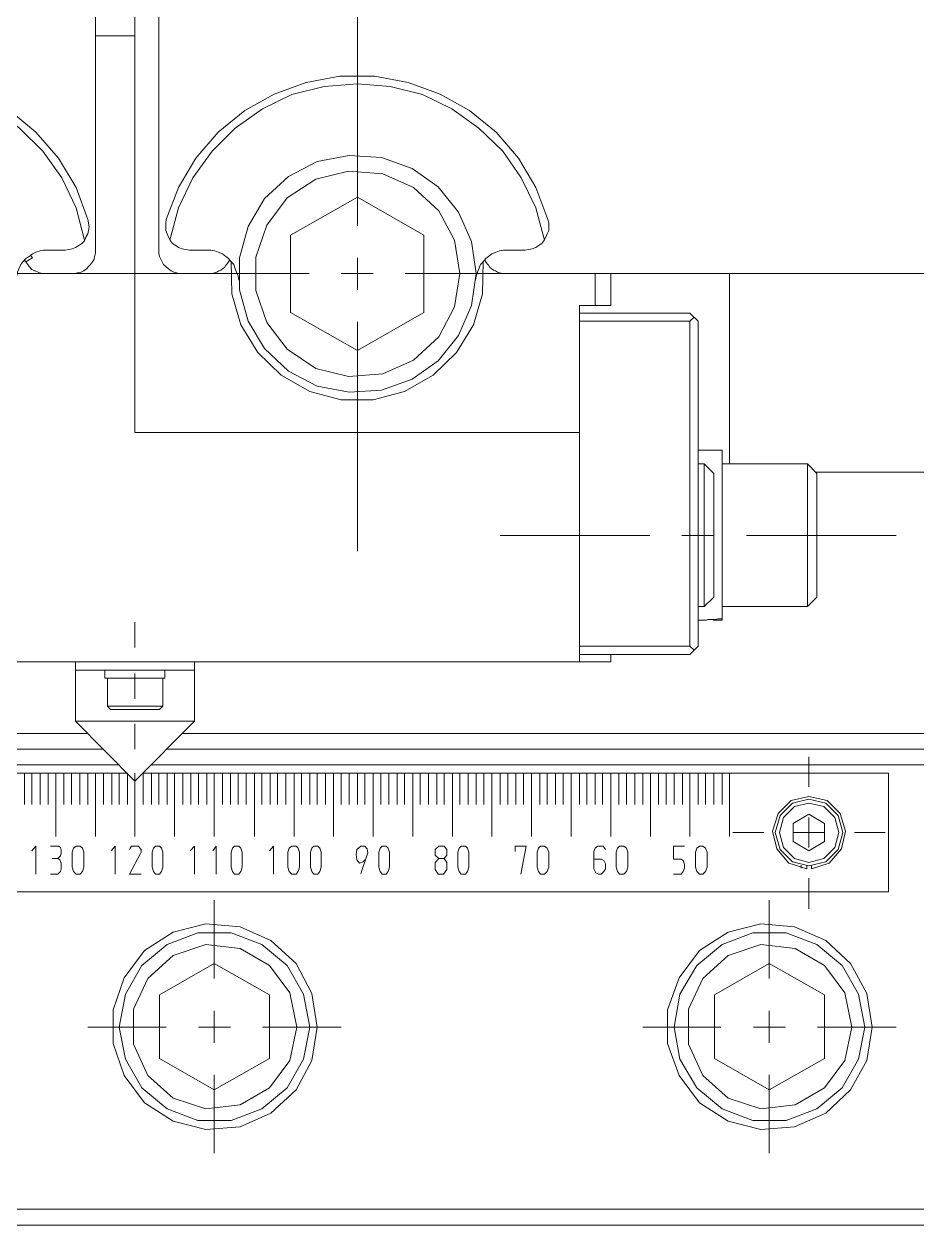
# Model space of a CAD drawing. Header units: millimetres. Extents: x 288 to 8834, y 20 to 9668.
# Drawn here: x 2852.8 to 2965.4, y 8856.8 to 9008.3 of the extents above; entities that cross this region are included whole.
import ezdxf

# ---------------------------------------------------------------- set-up
doc = ezdxf.new("R2010")
doc.units = ezdxf.units.MM
doc.layers.add('Layer1', color=7, linetype='Continuous')

# ---------------------------------------------------------------- blocks, each defined once
blk = doc.blocks.new('BLKF027')
at = {"layer": 'Layer1', "color": 7, "linetype": 'Continuous', "lineweight": 13}
for p, q in [((2853.01, 8978.3), (2853.26, 8977.96)), ((2853.26, 8977.96), (2853.44, 8977.7)), ((2853.44, 8977.7), (2853.78, 8977.35)), ((2853.78, 8977.35), (2854.12, 8977.18)), ((2854.12, 8977.18), (2854.21, 8977.18)), ((2854.21, 8977.18), (2854.56, 8977.01)), ((2854.56, 8977.01), (2854.73, 8976.92)), ((2854.73, 8976.92), (2855.16, 8976.84))]:
    blk.add_line(p, q, dxfattribs=at)
blk = doc.blocks.new('BLKF031')
at = {"layer": 'Layer1', "color": 7, "linetype": 'Continuous', "lineweight": 13}
for p, q in [((2853.69, 8979.16), (2853.69, 8978.99)), ((2853.69, 8978.99), (2853.78, 8978.99)), ((2853.78, 8978.99), (2853.78, 8978.9))]:
    blk.add_line(p, q, dxfattribs=at)
blk = doc.blocks.new('BLKF034')
at = {"layer": 'Layer1', "color": 7, "linetype": 'Continuous', "lineweight": 13}
for p, q in [((2852.83, 8978.56), (2852.83, 8978.47)), ((2852.83, 8978.47), (2852.92, 8978.47)), ((2852.92, 8978.47), (2852.92, 8978.3))]:
    blk.add_line(p, q, dxfattribs=at)
blk = doc.blocks.new('BLKF039')
at = {"layer": 'Layer1', "color": 7, "linetype": 'Continuous', "lineweight": 13}
for p, q in [((2861.62, 8978.64), (2861.7, 8978.99)), ((2861.7, 8978.99), (2861.79, 8979.42)), ((2860.32, 8977.18), (2860.67, 8977.44)), ((2860.67, 8977.44), (2860.93, 8977.7)), ((2860.93, 8977.7), (2861.19, 8977.96)), ((2861.19, 8977.96), (2861.44, 8978.3)), ((2861.44, 8978.3), (2861.62, 8978.64)), ((2858.77, 8976.84), (2859.21, 8976.84)), ((2859.21, 8976.84), (2859.55, 8976.92)), ((2859.55, 8976.92), (2859.98, 8977.01)), ((2859.98, 8977.01), (2860.32, 8977.18))]:
    blk.add_line(p, q, dxfattribs=at)
blk = doc.blocks.new('BLKF090')
at = {"layer": 'Layer1', "color": 7, "linetype": 'Continuous', "lineweight": 13}
for p, q in [((2834.66, 9001.72), (2830.44, 9000.95)), ((2838.97, 9001.72), (2834.66, 9001.72)), ((2843.19, 9000.95), (2838.97, 9001.72)), ((2830.44, 9000.95), (2826.4, 8999.48)), ((2847.24, 8999.48), (2843.19, 9000.95)), ((2826.4, 8999.48), (2822.61, 8997.42)), ((2851.02, 8997.42), (2847.24, 8999.48)), ((2822.61, 8997.42), (2819.33, 8994.66)), ((2854.3, 8994.66), (2851.02, 8997.42)), ((2819.33, 8994.66), (2816.49, 8991.39)), ((2857.14, 8991.39), (2854.3, 8994.66)), ((2816.49, 8991.39), (2814.25, 8987.69)), ((2859.38, 8987.69), (2857.14, 8991.39)), ((2860.84, 8983.64), (2859.38, 8987.69))]:
    blk.add_line(p, q, dxfattribs=at)
blk = doc.blocks.new('BLKF091')
at = {"layer": 'Layer1', "color": 7, "linetype": 'Continuous', "lineweight": 13}
for p, q in [((2832.68, 9000.43), (2828.63, 8999.4)), ((2836.82, 9000.78), (2832.68, 9000.43)), ((2840.95, 9000.43), (2836.82, 9000.78)), ((2845, 8999.4), (2840.95, 9000.43)), ((2828.63, 8999.4), (2824.85, 8997.59)), ((2848.79, 8997.59), (2845, 8999.4)), ((2824.85, 8997.59), (2821.4, 8995.18)), ((2852.23, 8995.18), (2848.79, 8997.59)), ((2821.4, 8995.18), (2818.47, 8992.25)), ((2855.16, 8992.25), (2852.23, 8995.18)), ((2818.47, 8992.25), (2816.06, 8988.89)), ((2857.57, 8988.89), (2855.16, 8992.25)), ((2816.06, 8988.89), (2814.25, 8985.1)), ((2859.38, 8985.1), (2857.57, 8988.89)), ((2860.41, 8981.06), (2859.38, 8985.1))]:
    blk.add_line(p, q, dxfattribs=at)
blk = doc.blocks.new('BLKF092')
at = {"layer": 'Layer1', "color": 7, "linetype": 'Continuous', "lineweight": 13}
for p, q in [((2853.44, 8978.99), (2853.01, 8978.73)), ((2853.87, 8979.33), (2853.44, 8978.99)), ((2854.3, 8979.51), (2853.87, 8979.33)), ((2854.81, 8979.68), (2854.3, 8979.51)), ((2855.24, 8979.76), (2854.81, 8979.68)), ((2858, 8979.76), (2855.24, 8979.76)), ((2852.14, 8977.44), (2851.97, 8977.01)), ((2852.4, 8977.96), (2852.14, 8977.44)), ((2852.66, 8978.3), (2852.4, 8977.96)), ((2853.01, 8978.73), (2852.66, 8978.3)), ((2851.97, 8977.01), (2851.89, 8976.49))]:
    blk.add_line(p, q, dxfattribs=at)
blk = doc.blocks.new('BLKF094')
at = {"layer": 'Layer1', "color": 7, "linetype": 'Continuous', "lineweight": 13}
for p, q in [((2860.84, 8981.83), (2860.93, 8982.26)), ((2861.01, 8982.69), (2860.93, 8983.21)), ((2860.93, 8982.26), (2861.01, 8982.69)), ((2859.72, 8980.37), (2860.07, 8980.63)), ((2860.07, 8980.63), (2860.41, 8980.97)), ((2860.41, 8980.97), (2860.58, 8981.4)), ((2860.58, 8981.4), (2860.84, 8981.83)), ((2858, 8979.76), (2858.43, 8979.85)), ((2858.43, 8979.85), (2858.86, 8979.94)), ((2858.86, 8979.94), (2859.29, 8980.11)), ((2859.29, 8980.11), (2859.72, 8980.37))]:
    blk.add_line(p, q, dxfattribs=at)
blk = doc.blocks.new('BLKF266')
at = {"layer": 'Layer1', "color": 7, "linetype": 'Continuous', "lineweight": 13}
for p, q in [((2893.74, 8989.75), (2889.6, 8988.72)), ((2898.04, 8989.41), (2893.74, 8989.75)), ((2889.6, 8988.72), (2885.99, 8986.39)), ((2901.92, 8987.69), (2898.04, 8989.41)), ((2905.1, 8984.76), (2901.92, 8987.69)), ((2885.99, 8986.39), (2883.4, 8982.95)), ((2907.08, 8981.06), (2905.1, 8984.76)), ((2883.4, 8982.95), (2882.03, 8978.9)), ((2907.77, 8976.84), (2907.08, 8981.06)), ((2882.03, 8978.9), (2882.03, 8974.68)), ((2882.03, 8974.68), (2883.4, 8970.64)), ((2905.1, 8968.83), (2907.08, 8972.62)), ((2883.4, 8970.64), (2885.99, 8967.28)), ((2901.92, 8965.9), (2905.1, 8968.83)), ((2885.99, 8967.28), (2889.6, 8964.87)), ((2898.04, 8964.18), (2901.92, 8965.9)), ((2889.6, 8964.87), (2893.74, 8963.83)), ((2893.74, 8963.83), (2898.04, 8964.18))]:
    blk.add_line(p, q, dxfattribs=at)
blk = doc.blocks.new('BLKF267')
at = {"layer": 'Layer1', "color": 7, "linetype": 'Continuous', "lineweight": 13}
for p, q in [((2893.82, 8991.73), (2889.78, 8990.96)), ((2897.87, 8991.48), (2893.82, 8991.73)), ((2901.75, 8990.1), (2897.87, 8991.48)), ((2889.78, 8990.96), (2886.16, 8989.06)), ((2905.02, 8987.77), (2901.75, 8990.1)), ((2886.16, 8989.06), (2883.14, 8986.31)), ((2907.6, 8984.59), (2905.02, 8987.77)), ((2883.14, 8986.31), (2881.08, 8982.78)), ((2909.24, 8980.88), (2907.6, 8984.59)), ((2881.08, 8982.78), (2879.96, 8978.82)), ((2909.84, 8976.84), (2909.24, 8980.88)), ((2879.96, 8978.82), (2879.96, 8974.77)), ((2879.96, 8974.77), (2881.08, 8970.81)), ((2907.6, 8969), (2909.24, 8972.79)), ((2881.08, 8970.81), (2883.14, 8967.36)), ((2905.02, 8965.81), (2907.6, 8969)), ((2883.14, 8967.36), (2886.16, 8964.52)), ((2901.75, 8963.49), (2905.02, 8965.81)), ((2886.16, 8964.52), (2889.78, 8962.63)), ((2889.78, 8962.63), (2893.82, 8961.85)), ((2897.87, 8962.11), (2901.75, 8963.49)), ((2893.82, 8961.85), (2897.87, 8962.11))]:
    blk.add_line(p, q, dxfattribs=at)
blk = doc.blocks.new('BLKF418')
at = {"layer": 'Layer1', "color": 7, "linetype": 'Continuous', "lineweight": 13}
for p, q in [((2875.74, 8892.19), (2871.61, 8890.81)), ((2880.04, 8891.67), (2875.74, 8892.19)), ((2883.75, 8889.52), (2880.04, 8891.67)), ((2871.61, 8890.81), (2868.42, 8887.88)), ((2886.33, 8886.07), (2883.75, 8889.52)), ((2868.42, 8887.88), (2866.61, 8884.01)), ((2887.19, 8881.77), (2886.33, 8886.07)), ((2866.61, 8884.01), (2866.61, 8879.61)), ((2866.61, 8879.61), (2868.42, 8875.65)), ((2883.75, 8874.1), (2886.33, 8877.55)), ((2868.42, 8875.65), (2871.61, 8872.81)), ((2880.04, 8871.95), (2883.75, 8874.1)), ((2871.61, 8872.81), (2875.74, 8871.43)), ((2875.74, 8871.43), (2880.04, 8871.95))]:
    blk.add_line(p, q, dxfattribs=at)
blk = doc.blocks.new('BLKF419')
at = {"layer": 'Layer1', "color": 7, "linetype": 'Continuous', "lineweight": 13}
for p, q in [((2874.71, 8893.65), (2870.83, 8892.19)), ((2878.93, 8893.65), (2874.71, 8893.65)), ((2882.8, 8892.19), (2878.93, 8893.65)), ((2870.83, 8892.19), (2867.64, 8889.52)), ((2885.99, 8889.52), (2882.8, 8892.19)), ((2867.64, 8889.52), (2865.58, 8885.9)), ((2888.05, 8885.9), (2885.99, 8889.52)), ((2865.58, 8885.9), (2864.8, 8881.77)), ((2888.83, 8881.77), (2888.05, 8885.9)), ((2864.8, 8881.77), (2865.58, 8877.72)), ((2865.58, 8877.72), (2867.64, 8874.1)), ((2885.99, 8874.1), (2888.05, 8877.72)), ((2867.64, 8874.1), (2870.83, 8871.43)), ((2882.8, 8871.43), (2885.99, 8874.1)), ((2870.83, 8871.43), (2874.71, 8869.97)), ((2878.93, 8869.97), (2882.8, 8871.43)), ((2874.71, 8869.97), (2878.93, 8869.97))]:
    blk.add_line(p, q, dxfattribs=at)
blk = doc.blocks.new('BLKF494')
at = {"layer": 'Layer1', "color": 7, "linetype": 'Continuous', "lineweight": 13}
for p, q in [((2949.71, 8910.01), (2948.16, 8908.46)), ((2951.78, 8910.53), (2949.71, 8910.01)), ((2953.93, 8910.01), (2951.78, 8910.53)), ((2955.48, 8908.46), (2953.93, 8910.01)), ((2948.16, 8908.46), (2947.56, 8906.31)), ((2956.08, 8906.31), (2955.48, 8908.46)), ((2947.56, 8906.31), (2948.16, 8904.16)), ((2948.16, 8904.16), (2949.71, 8902.61)), ((2953.93, 8902.61), (2955.48, 8904.16)), ((2949.71, 8902.61), (2951.78, 8902.09)), ((2951.78, 8902.09), (2953.93, 8902.61))]:
    blk.add_line(p, q, dxfattribs=at)
blk = doc.blocks.new('BLKF495')
at = {"layer": 'Layer1', "color": 7, "linetype": 'Continuous', "lineweight": 13}
for p, q in [((2949.97, 8909.58), (2948.59, 8908.2)), ((2951.78, 8910.01), (2949.97, 8909.58)), ((2953.67, 8909.58), (2951.78, 8910.01)), ((2955.05, 8908.2), (2953.67, 8909.58)), ((2948.59, 8908.2), (2948.07, 8906.31)), ((2955.57, 8906.31), (2955.05, 8908.2)), ((2948.07, 8906.31), (2948.59, 8904.41)), ((2948.59, 8904.41), (2949.97, 8903.04)), ((2953.67, 8903.04), (2955.05, 8904.41)), ((2949.97, 8903.04), (2951.78, 8902.52)), ((2951.78, 8902.52), (2953.67, 8903.04))]:
    blk.add_line(p, q, dxfattribs=at)
blk = doc.blocks.new('BLKF527')
at = {"layer": 'Layer1', "color": 7, "linetype": 'Continuous', "lineweight": 13}
for p, q in [((2944.72, 8893.65), (2940.84, 8892.19)), ((2948.94, 8893.65), (2944.72, 8893.65)), ((2952.81, 8892.19), (2948.94, 8893.65)), ((2940.84, 8892.19), (2937.66, 8889.52)), ((2956, 8889.52), (2952.81, 8892.19)), ((2937.66, 8889.52), (2935.5, 8885.9)), ((2958.06, 8885.9), (2956, 8889.52)), ((2935.5, 8885.9), (2934.81, 8881.77)), ((2958.84, 8881.77), (2958.06, 8885.9)), ((2934.81, 8881.77), (2935.5, 8877.72)), ((2935.5, 8877.72), (2937.66, 8874.1)), ((2956, 8874.1), (2958.06, 8877.72)), ((2937.66, 8874.1), (2940.84, 8871.43)), ((2952.81, 8871.43), (2956, 8874.1)), ((2940.84, 8871.43), (2944.72, 8869.97)), ((2948.94, 8869.97), (2952.81, 8871.43)), ((2944.72, 8869.97), (2948.94, 8869.97))]:
    blk.add_line(p, q, dxfattribs=at)
blk = doc.blocks.new('BLKF528')
at = {"layer": 'Layer1', "color": 7, "linetype": 'Continuous', "lineweight": 13}
for p, q in [((2945.75, 8892.19), (2941.62, 8890.81)), ((2950.06, 8891.67), (2945.75, 8892.19)), ((2953.76, 8889.52), (2950.06, 8891.67)), ((2941.62, 8890.81), (2938.43, 8887.88)), ((2956.34, 8886.07), (2953.76, 8889.52)), ((2938.43, 8887.88), (2936.62, 8884.01)), ((2957.2, 8881.77), (2956.34, 8886.07)), ((2936.62, 8884.01), (2936.62, 8879.61)), ((2936.62, 8879.61), (2938.43, 8875.65)), ((2953.76, 8874.1), (2956.34, 8877.55)), ((2938.43, 8875.65), (2941.62, 8872.81)), ((2950.06, 8871.95), (2953.76, 8874.1)), ((2941.62, 8872.81), (2945.75, 8871.43)), ((2945.75, 8871.43), (2950.06, 8871.95))]:
    blk.add_line(p, q, dxfattribs=at)
blk = doc.blocks.new('BLKF543')
at = {"layer": 'Layer1', "color": 7, "linetype": 'Continuous', "lineweight": 13}
for p, q in [((2869.8, 8979.76), (2869.8, 8979.42)), ((2869.8, 8979.42), (2869.88, 8978.99)), ((2869.88, 8978.99), (2870.06, 8978.64)), ((2870.06, 8978.64), (2870.23, 8978.3)), ((2870.23, 8978.3), (2870.4, 8977.96)), ((2870.4, 8977.96), (2870.66, 8977.7)), ((2870.66, 8977.7), (2871, 8977.44)), ((2871, 8977.44), (2871.35, 8977.18)), ((2871.35, 8977.18), (2871.69, 8977.01)), ((2871.69, 8977.01), (2872.04, 8976.92)), ((2872.04, 8976.92), (2872.38, 8976.84))]:
    blk.add_line(p, q, dxfattribs=at)
blk = doc.blocks.new('BLKF544')
at = {"layer": 'Layer1', "color": 7, "linetype": 'Continuous', "lineweight": 13}
for p, q in [((2910.87, 8978.56), (2911.05, 8978.3)), ((2911.05, 8978.3), (2911.22, 8978.04)), ((2911.22, 8978.04), (2911.39, 8977.87)), ((2911.39, 8977.87), (2911.56, 8977.61)), ((2911.56, 8977.61), (2911.82, 8977.44)), ((2911.82, 8977.44), (2911.99, 8977.27)), ((2911.99, 8977.27), (2912.25, 8977.18)), ((2912.25, 8977.18), (2912.51, 8977.01)), ((2912.51, 8977.01), (2912.77, 8976.92)), ((2912.77, 8976.92), (2913.11, 8976.84)), ((2913.11, 8976.84), (2913.37, 8976.84))]:
    blk.add_line(p, q, dxfattribs=at)
blk = doc.blocks.new('BLKF548')
at = {"layer": 'Layer1', "color": 7, "linetype": 'Continuous', "lineweight": 13}
for p, q in [((2877.63, 8977.27), (2877.81, 8977.44)), ((2877.81, 8977.44), (2878.06, 8977.61)), ((2878.06, 8977.61), (2878.24, 8977.87)), ((2878.24, 8977.87), (2878.41, 8978.04)), ((2878.41, 8978.04), (2878.58, 8978.3)), ((2876, 8976.84), (2876.51, 8976.84)), ((2876.51, 8976.84), (2876.86, 8976.92)), ((2876.86, 8976.92), (2877.12, 8977.01)), ((2877.12, 8977.01), (2877.38, 8977.18)), ((2877.38, 8977.18), (2877.63, 8977.27))]:
    blk.add_line(p, q, dxfattribs=at)
blk = doc.blocks.new('BLKF584')
at = {"layer": 'Layer1', "color": 7, "linetype": 'Continuous', "lineweight": 13}
for p, q in [((2892.62, 9001.72), (2888.4, 9000.95)), ((2897.01, 9001.72), (2892.62, 9001.72)), ((2901.23, 9000.95), (2897.01, 9001.72)), ((2888.4, 9000.95), (2884.35, 8999.48)), ((2905.28, 8999.48), (2901.23, 9000.95)), ((2884.35, 8999.48), (2880.65, 8997.42)), ((2908.98, 8997.42), (2905.28, 8999.48)), ((2880.65, 8997.42), (2877.29, 8994.66)), ((2912.34, 8994.66), (2908.98, 8997.42)), ((2877.29, 8994.66), (2874.45, 8991.39)), ((2915.18, 8991.39), (2912.34, 8994.66)), ((2874.45, 8991.39), (2872.29, 8987.69)), ((2917.33, 8987.69), (2915.18, 8991.39)), ((2918.88, 8983.64), (2917.33, 8987.69))]:
    blk.add_line(p, q, dxfattribs=at)
blk = doc.blocks.new('BLKF585')
at = {"layer": 'Layer1', "color": 7, "linetype": 'Continuous', "lineweight": 13}
for p, q in [((2890.64, 9000.43), (2886.59, 8999.4)), ((2894.86, 9000.78), (2890.64, 9000.43)), ((2898.99, 9000.43), (2894.86, 9000.78)), ((2903.04, 8999.4), (2898.99, 9000.43)), ((2886.59, 8999.4), (2882.89, 8997.59)), ((2906.74, 8997.59), (2903.04, 8999.4)), ((2882.89, 8997.59), (2879.44, 8995.18)), ((2910.18, 8995.18), (2906.74, 8997.59)), ((2879.44, 8995.18), (2876.51, 8992.25)), ((2913.2, 8992.25), (2910.18, 8995.18)), ((2876.51, 8992.25), (2874.1, 8988.89)), ((2915.52, 8988.89), (2913.2, 8992.25)), ((2874.1, 8988.89), (2872.29, 8985.1)), ((2917.33, 8985.1), (2915.52, 8988.89)), ((2918.45, 8981.06), (2917.33, 8985.1))]:
    blk.add_line(p, q, dxfattribs=at)
blk = doc.blocks.new('BLKF586')
at = {"layer": 'Layer1', "color": 7, "linetype": 'Continuous', "lineweight": 13}
for p, q in [((2876.86, 8979.68), (2876.34, 8979.76)), ((2877.29, 8979.51), (2876.86, 8979.68)), ((2877.81, 8979.33), (2877.29, 8979.51)), ((2878.24, 8978.99), (2877.81, 8979.33)), ((2878.58, 8978.73), (2878.24, 8978.99)), ((2878.93, 8978.3), (2878.58, 8978.73)), ((2879.27, 8977.96), (2878.93, 8978.3)), ((2879.44, 8977.44), (2879.27, 8977.96)), ((2879.61, 8977.01), (2879.44, 8977.44)), ((2879.79, 8976.49), (2879.61, 8977.01)), ((2879.87, 8975.98), (2879.79, 8976.49))]:
    blk.add_line(p, q, dxfattribs=at)
blk = doc.blocks.new('BLKF587')
at = {"layer": 'Layer1', "color": 7, "linetype": 'Continuous', "lineweight": 13}
for p, q in [((2911.39, 8978.99), (2911.05, 8978.73)), ((2911.82, 8979.33), (2911.39, 8978.99)), ((2912.34, 8979.51), (2911.82, 8979.33)), ((2912.77, 8979.68), (2912.34, 8979.51)), ((2913.28, 8979.76), (2912.77, 8979.68)), ((2913.8, 8979.76), (2913.28, 8979.76)), ((2910.18, 8977.44), (2910.01, 8977.01)), ((2910.36, 8977.96), (2910.18, 8977.44)), ((2910.7, 8978.3), (2910.36, 8977.96)), ((2911.05, 8978.73), (2910.7, 8978.3)), ((2910.01, 8977.01), (2909.84, 8976.49))]:
    blk.add_line(p, q, dxfattribs=at)
blk = doc.blocks.new('BLKF588')
at = {"layer": 'Layer1', "color": 7, "linetype": 'Continuous', "lineweight": 13}
for p, q in [((2918.8, 8981.83), (2918.97, 8982.26)), ((2918.97, 8982.69), (2918.97, 8983.21)), ((2918.97, 8982.26), (2918.97, 8982.69)), ((2917.68, 8980.37), (2918.11, 8980.63)), ((2918.11, 8980.63), (2918.37, 8980.97)), ((2918.37, 8980.97), (2918.62, 8981.4)), ((2918.62, 8981.4), (2918.8, 8981.83)), ((2915.95, 8979.76), (2916.47, 8979.85)), ((2916.47, 8979.85), (2916.9, 8979.94)), ((2916.9, 8979.94), (2917.33, 8980.11)), ((2917.33, 8980.11), (2917.68, 8980.37))]:
    blk.add_line(p, q, dxfattribs=at)
blk = doc.blocks.new('BLKF589')
at = {"layer": 'Layer1', "color": 7, "linetype": 'Continuous', "lineweight": 13}
for p, q in [((2870.66, 8982.69), (2870.66, 8983.21)), ((2870.66, 8982.26), (2870.66, 8982.69)), ((2870.83, 8981.83), (2870.66, 8982.26)), ((2871, 8981.4), (2870.83, 8981.83)), ((2871.26, 8980.97), (2871, 8981.4)), ((2871.52, 8980.63), (2871.26, 8980.97)), ((2871.95, 8980.37), (2871.52, 8980.63)), ((2872.29, 8980.11), (2871.95, 8980.37)), ((2872.73, 8979.94), (2872.29, 8980.11)), ((2873.16, 8979.85), (2872.73, 8979.94)), ((2873.67, 8979.76), (2873.16, 8979.85))]:
    blk.add_line(p, q, dxfattribs=at)
blk = doc.blocks.new('BLKF590')
at = {"layer": 'Layer1', "color": 7, "linetype": 'Continuous', "lineweight": 13}
for p, q in [((2878.93, 8978.39), (2879.01, 8974.25)), ((2879.01, 8974.25), (2880.13, 8970.38)), ((2909.5, 8970.38), (2910.62, 8974.25)), ((2880.13, 8970.38), (2882.28, 8966.85)), ((2907.34, 8966.85), (2909.5, 8970.38)), ((2882.28, 8966.85), (2885.21, 8964.01)), ((2904.42, 8964.01), (2907.34, 8966.85)), ((2885.21, 8964.01), (2888.83, 8961.94)), ((2900.8, 8961.94), (2904.42, 8964.01)), ((2888.83, 8961.94), (2892.79, 8960.91)), ((2892.79, 8960.91), (2896.84, 8960.91)), ((2896.84, 8960.91), (2900.8, 8961.94))]:
    blk.add_line(p, q, dxfattribs=at)
blk = doc.blocks.new('BLKF656')
at = {"layer": 'Layer1', "color": 7, "linetype": 'Continuous', "lineweight": 13}
for p, q in [((2937.83, 8933.09), (2938.86, 8933.09)), ((2938.86, 8933.09), (2939.03, 8933.18)), ((2939.03, 8933.18), (2940.07, 8933.18)), ((2940.07, 8933.18), (2940.32, 8933.26)), ((2940.32, 8933.26), (2940.58, 8933.26))]:
    blk.add_line(p, q, dxfattribs=at)
blk = doc.blocks.new('BLKF657')
at = {"layer": 'Layer1', "color": 7, "linetype": 'Continuous', "lineweight": 13}
for p, q in [((2939.29, 8933.18), (2939.72, 8933.18)), ((2939.72, 8933.18), (2939.81, 8933.09)), ((2939.81, 8933.09), (2940.84, 8933.09))]:
    blk.add_line(p, q, dxfattribs=at)
blk = doc.blocks.new('BLKF661')
at = {"layer": 'Layer1', "color": 7, "linetype": 'Continuous', "lineweight": 13}
for p, q in [((2951.78, 8910.87), (2949.54, 8910.36)), ((2954.1, 8910.36), (2951.78, 8910.87)), ((2949.54, 8910.36), (2947.9, 8908.72)), ((2955.74, 8908.72), (2954.1, 8910.36)), ((2947.9, 8908.72), (2947.21, 8906.48)), ((2956.43, 8906.48), (2955.74, 8908.72)), ((2947.21, 8906.48), (2947.73, 8904.24)), ((2955.91, 8904.24), (2956.43, 8906.48)), ((2947.73, 8904.24), (2949.28, 8902.43)), ((2954.36, 8902.43), (2955.91, 8904.24)), ((2952.12, 8901.74), (2954.36, 8902.43))]:
    blk.add_line(p, q, dxfattribs=at)
blk = doc.blocks.new('BLKF683')
at = {"layer": 'Layer1', "color": 7, "linetype": 'Continuous', "lineweight": 13}
for p, q in [((2945.75, 8894.77), (2941.62, 8893.74)), ((2949.97, 8894.42), (2945.75, 8894.77)), ((2953.93, 8892.7), (2949.97, 8894.42)), ((2941.62, 8893.74), (2938, 8891.41)), ((2957.03, 8889.77), (2953.93, 8892.7)), ((2938, 8891.41), (2935.42, 8887.97)), ((2959.1, 8885.99), (2957.03, 8889.77)), ((2935.42, 8887.97), (2933.95, 8883.92)), ((2959.79, 8881.77), (2959.1, 8885.99)), ((2933.95, 8883.92), (2933.95, 8879.7)), ((2933.95, 8879.7), (2935.42, 8875.65)), ((2957.03, 8873.84), (2959.1, 8877.55)), ((2935.42, 8875.65), (2938, 8872.21)), ((2953.93, 8870.92), (2957.03, 8873.84)), ((2938, 8872.21), (2941.62, 8869.88)), ((2941.62, 8869.88), (2945.75, 8868.85)), ((2949.97, 8869.19), (2953.93, 8870.92)), ((2945.75, 8868.85), (2949.97, 8869.19))]:
    blk.add_line(p, q, dxfattribs=at)
blk = doc.blocks.new('BLKF686')
at = {"layer": 'Layer1', "color": 7, "linetype": 'Continuous', "lineweight": 13}
for p, q in [((2875.74, 8894.77), (2871.61, 8893.74)), ((2880.04, 8894.42), (2875.74, 8894.77)), ((2883.92, 8892.7), (2880.04, 8894.42)), ((2871.61, 8893.74), (2867.99, 8891.41)), ((2887.11, 8889.77), (2883.92, 8892.7)), ((2867.99, 8891.41), (2865.41, 8887.97)), ((2889.09, 8885.99), (2887.11, 8889.77)), ((2865.41, 8887.97), (2864.03, 8883.92)), ((2889.78, 8881.77), (2889.09, 8885.99)), ((2864.03, 8883.92), (2864.03, 8879.7)), ((2864.03, 8879.7), (2865.41, 8875.65)), ((2887.11, 8873.84), (2889.09, 8877.55)), ((2865.41, 8875.65), (2867.99, 8872.21)), ((2883.92, 8870.92), (2887.11, 8873.84)), ((2867.99, 8872.21), (2871.61, 8869.88)), ((2871.61, 8869.88), (2875.74, 8868.85)), ((2880.04, 8869.19), (2883.92, 8870.92)), ((2875.74, 8868.85), (2880.04, 8869.19))]:
    blk.add_line(p, q, dxfattribs=at)
blk = doc.blocks.new('BLKF725')
at = {"layer": 'Layer1', "color": 7, "linetype": 'Continuous', "lineweight": 13}
for p, q in [((2936.11, 8904.59), (2934.73, 8904.59)), ((2934.73, 8904.59), (2934.73, 8902.95)), ((2934.73, 8902.95), (2935.67, 8902.95)), ((2935.67, 8902.95), (2935.93, 8902.78)), ((2935.93, 8902.78), (2936.11, 8902.26)), ((2936.11, 8901.83), (2935.93, 8901.4)), ((2936.11, 8902.26), (2936.11, 8901.83)), ((2935.93, 8901.4), (2935.67, 8901.06))]:
    blk.add_line(p, q, dxfattribs=at)
blk = doc.blocks.new('BLKF726')
at = {"layer": 'Layer1', "color": 7, "linetype": 'Continuous', "lineweight": 13}
for p, q in [((2937.66, 8904.33), (2937.48, 8903.81)), ((2937.48, 8903.81), (2937.48, 8901.92)), ((2938, 8904.59), (2937.66, 8904.33)), ((2938.43, 8904.59), (2938, 8904.59)), ((2938.95, 8903.81), (2938.77, 8904.33)), ((2938.95, 8901.92), (2938.95, 8903.81)), ((2937.48, 8901.92), (2937.66, 8901.4)), ((2938.77, 8901.4), (2938.95, 8901.92)), ((2937.66, 8901.4), (2938, 8901.06)), ((2938, 8901.06), (2938.43, 8901.06)), ((2938.43, 8901.06), (2938.77, 8901.4))]:
    blk.add_line(p, q, dxfattribs=at)
blk = doc.blocks.new('BLKF727')
at = {"layer": 'Layer1', "color": 7, "linetype": 'Continuous', "lineweight": 13}
for p, q in [((2924.82, 8904.33), (2924.65, 8903.9)), ((2924.65, 8903.9), (2924.65, 8901.74)), ((2925.17, 8904.59), (2924.82, 8904.33)), ((2925.86, 8904.59), (2925.17, 8904.59)), ((2926.12, 8904.16), (2925.86, 8904.59)), ((2924.65, 8901.74), (2924.91, 8901.23)), ((2925.94, 8902.78), (2925.6, 8902.95)), ((2926.12, 8902.35), (2925.94, 8902.78)), ((2925.94, 8901.4), (2926.12, 8901.74)), ((2926.12, 8901.74), (2926.12, 8902.35)), ((2924.91, 8901.23), (2925.25, 8901.06)), ((2925.25, 8901.06), (2925.6, 8901.06)), ((2925.6, 8901.06), (2925.94, 8901.4))]:
    blk.add_line(p, q, dxfattribs=at)
blk = doc.blocks.new('BLKF728')
at = {"layer": 'Layer1', "color": 7, "linetype": 'Continuous', "lineweight": 13}
for p, q in [((2927.67, 8904.33), (2927.49, 8903.81)), ((2927.49, 8903.81), (2927.49, 8901.92)), ((2927.92, 8904.59), (2927.67, 8904.33)), ((2928.44, 8904.59), (2927.92, 8904.59)), ((2928.96, 8903.81), (2928.79, 8904.33)), ((2928.96, 8901.92), (2928.96, 8903.81)), ((2927.49, 8901.92), (2927.67, 8901.4)), ((2928.79, 8901.4), (2928.96, 8901.92)), ((2927.67, 8901.4), (2927.92, 8901.06)), ((2927.92, 8901.06), (2928.44, 8901.06)), ((2928.44, 8901.06), (2928.79, 8901.4))]:
    blk.add_line(p, q, dxfattribs=at)
blk = doc.blocks.new('BLKF729')
at = {"layer": 'Layer1', "color": 7, "linetype": 'Continuous', "lineweight": 13}
for p, q in [((2905.1, 8904.59), (2904.67, 8904.16)), ((2904.67, 8904.16), (2904.67, 8903.47)), ((2904.67, 8903.47), (2905.1, 8903.04)), ((2905.79, 8904.59), (2905.1, 8904.59)), ((2905.79, 8903.04), (2906.14, 8903.47)), ((2906.14, 8903.47), (2906.14, 8904.16)), ((2905.1, 8903.04), (2904.67, 8902.52)), ((2904.67, 8902.52), (2904.67, 8901.66)), ((2906.14, 8902.52), (2905.79, 8903.04)), ((2906.14, 8901.66), (2906.14, 8902.52)), ((2904.67, 8901.66), (2905.02, 8901.06)), ((2905.02, 8901.06), (2905.71, 8901.06)), ((2905.71, 8901.06), (2906.14, 8901.66))]:
    blk.add_line(p, q, dxfattribs=at)
blk = doc.blocks.new('BLKF730')
at = {"layer": 'Layer1', "color": 7, "linetype": 'Continuous', "lineweight": 13}
for p, q in [((2907.69, 8904.33), (2907.52, 8903.81)), ((2907.52, 8903.81), (2907.52, 8901.92)), ((2907.95, 8904.59), (2907.69, 8904.33)), ((2908.46, 8904.59), (2907.95, 8904.59)), ((2908.89, 8903.81), (2908.72, 8904.33)), ((2908.89, 8901.92), (2908.89, 8903.81)), ((2907.52, 8901.92), (2907.69, 8901.4)), ((2908.72, 8901.4), (2908.89, 8901.92)), ((2907.69, 8901.4), (2907.95, 8901.06)), ((2907.95, 8901.06), (2908.46, 8901.06)), ((2908.46, 8901.06), (2908.72, 8901.4))]:
    blk.add_line(p, q, dxfattribs=at)
blk = doc.blocks.new('BLKF732')
at = {"layer": 'Layer1', "color": 7, "linetype": 'Continuous', "lineweight": 13}
for p, q in [((2856.11, 8904.59), (2857.14, 8904.59)), ((2857.4, 8903.38), (2857.05, 8903.04)), ((2857.14, 8904.59), (2857.4, 8904.41)), ((2857.4, 8904.41), (2857.48, 8904.07)), ((2857.48, 8903.64), (2857.4, 8903.38)), ((2857.48, 8904.07), (2857.48, 8903.64))]:
    blk.add_line(p, q, dxfattribs=at)
blk = doc.blocks.new('BLKF733')
at = {"layer": 'Layer1', "color": 7, "linetype": 'Continuous', "lineweight": 13}
for p, q in [((2857.48, 8902.43), (2857.31, 8902.86)), ((2857.4, 8901.4), (2857.48, 8901.74)), ((2857.48, 8901.74), (2857.48, 8902.43)), ((2856.11, 8901.06), (2857.05, 8901.06)), ((2857.05, 8901.06), (2857.4, 8901.4))]:
    blk.add_line(p, q, dxfattribs=at)
blk = doc.blocks.new('BLKF734')
at = {"layer": 'Layer1', "color": 7, "linetype": 'Continuous', "lineweight": 13}
for p, q in [((2859.03, 8904.33), (2858.86, 8903.81)), ((2858.86, 8903.81), (2858.86, 8901.92)), ((2859.38, 8904.59), (2859.03, 8904.33)), ((2859.89, 8904.59), (2859.38, 8904.59)), ((2860.32, 8903.81), (2860.15, 8904.33)), ((2860.32, 8901.92), (2860.32, 8903.81)), ((2858.86, 8901.92), (2859.03, 8901.4)), ((2860.15, 8901.4), (2860.32, 8901.92)), ((2859.03, 8901.4), (2859.38, 8901.06)), ((2859.38, 8901.06), (2859.89, 8901.06)), ((2859.89, 8901.06), (2860.15, 8901.4))]:
    blk.add_line(p, q, dxfattribs=at)
blk = doc.blocks.new('BLKF735')
at = {"layer": 'Layer1', "color": 7, "linetype": 'Continuous', "lineweight": 13}
for p, q in [((2866.09, 8904.16), (2866.18, 8904.33)), ((2867.47, 8903.64), (2866.09, 8901.06)), ((2866.18, 8904.33), (2866.35, 8904.59)), ((2866.35, 8904.59), (2867.21, 8904.59)), ((2867.21, 8904.59), (2867.47, 8904.24)), ((2867.47, 8904.24), (2867.56, 8904.16)), ((2867.56, 8903.81), (2867.47, 8903.64)), ((2867.56, 8904.16), (2867.56, 8903.81))]:
    blk.add_line(p, q, dxfattribs=at)
blk = doc.blocks.new('BLKF736')
at = {"layer": 'Layer1', "color": 7, "linetype": 'Continuous', "lineweight": 13}
for p, q in [((2869.11, 8904.33), (2868.94, 8903.81)), ((2868.94, 8903.81), (2868.94, 8901.92)), ((2869.37, 8904.59), (2869.11, 8904.33)), ((2869.88, 8904.59), (2869.37, 8904.59)), ((2870.31, 8903.81), (2870.14, 8904.33)), ((2870.31, 8901.92), (2870.31, 8903.81)), ((2868.94, 8901.92), (2869.11, 8901.4)), ((2870.14, 8901.4), (2870.31, 8901.92)), ((2869.11, 8901.4), (2869.37, 8901.06)), ((2869.37, 8901.06), (2869.88, 8901.06)), ((2869.88, 8901.06), (2870.14, 8901.4))]:
    blk.add_line(p, q, dxfattribs=at)
blk = doc.blocks.new('BLKF737')
at = {"layer": 'Layer1', "color": 7, "linetype": 'Continuous', "lineweight": 13}
for p, q in [((2879.1, 8904.33), (2878.93, 8903.81)), ((2878.93, 8903.81), (2878.93, 8901.92)), ((2879.36, 8904.59), (2879.1, 8904.33)), ((2879.87, 8904.59), (2879.36, 8904.59)), ((2880.3, 8903.81), (2880.13, 8904.33)), ((2880.3, 8901.92), (2880.3, 8903.81)), ((2878.93, 8901.92), (2879.1, 8901.4)), ((2880.13, 8901.4), (2880.3, 8901.92)), ((2879.1, 8901.4), (2879.36, 8901.06)), ((2879.36, 8901.06), (2879.87, 8901.06)), ((2879.87, 8901.06), (2880.13, 8901.4))]:
    blk.add_line(p, q, dxfattribs=at)
blk = doc.blocks.new('BLKF738')
at = {"layer": 'Layer1', "color": 7, "linetype": 'Continuous', "lineweight": 13}
for p, q in [((2886.25, 8904.33), (2886.07, 8903.81)), ((2886.07, 8903.81), (2886.07, 8901.92)), ((2886.59, 8904.59), (2886.25, 8904.33)), ((2887.11, 8904.59), (2886.59, 8904.59)), ((2887.54, 8903.81), (2887.36, 8904.33)), ((2887.54, 8901.92), (2887.54, 8903.81)), ((2886.07, 8901.92), (2886.25, 8901.4)), ((2887.36, 8901.4), (2887.54, 8901.92)), ((2886.25, 8901.4), (2886.59, 8901.06)), ((2886.59, 8901.06), (2887.11, 8901.06)), ((2887.11, 8901.06), (2887.36, 8901.4))]:
    blk.add_line(p, q, dxfattribs=at)
blk = doc.blocks.new('BLKF739')
at = {"layer": 'Layer1', "color": 7, "linetype": 'Continuous', "lineweight": 13}
for p, q in [((2889.09, 8904.33), (2888.91, 8903.81)), ((2888.91, 8903.81), (2888.91, 8901.92)), ((2889.35, 8904.59), (2889.09, 8904.33)), ((2889.86, 8904.59), (2889.35, 8904.59)), ((2890.29, 8903.81), (2890.12, 8904.33)), ((2890.29, 8901.92), (2890.29, 8903.81)), ((2888.91, 8901.92), (2889.09, 8901.4)), ((2890.12, 8901.4), (2890.29, 8901.92)), ((2889.09, 8901.4), (2889.35, 8901.06)), ((2889.35, 8901.06), (2889.86, 8901.06)), ((2889.86, 8901.06), (2890.12, 8901.4))]:
    blk.add_line(p, q, dxfattribs=at)
blk = doc.blocks.new('BLKF740')
at = {"layer": 'Layer1', "color": 7, "linetype": 'Continuous', "lineweight": 13}
for p, q in [((2917.68, 8904.33), (2917.5, 8903.81)), ((2917.5, 8903.81), (2917.5, 8901.92)), ((2917.94, 8904.59), (2917.68, 8904.33)), ((2918.45, 8904.59), (2917.94, 8904.59)), ((2918.97, 8903.81), (2918.8, 8904.33)), ((2918.97, 8901.92), (2918.97, 8903.81)), ((2917.5, 8901.92), (2917.68, 8901.4)), ((2918.8, 8901.4), (2918.97, 8901.92)), ((2917.68, 8901.4), (2917.94, 8901.06)), ((2917.94, 8901.06), (2918.45, 8901.06)), ((2918.45, 8901.06), (2918.8, 8901.4))]:
    blk.add_line(p, q, dxfattribs=at)
blk = doc.blocks.new('BLKF741')
at = {"layer": 'Layer1', "color": 7, "linetype": 'Continuous', "lineweight": 13}
for p, q in [((2894.77, 8904.16), (2894.68, 8903.55)), ((2894.68, 8903.55), (2894.77, 8902.86)), ((2895.29, 8904.59), (2894.77, 8904.16)), ((2895.8, 8904.59), (2895.29, 8904.59)), ((2895.29, 8901.14), (2896.15, 8903.73)), ((2896.06, 8904.24), (2895.8, 8904.59)), ((2896.15, 8903.73), (2896.06, 8904.24)), ((2894.77, 8902.86), (2895.11, 8902.43)), ((2895.11, 8902.43), (2895.55, 8902.61))]:
    blk.add_line(p, q, dxfattribs=at)
blk = doc.blocks.new('BLKF742')
at = {"layer": 'Layer1', "color": 7, "linetype": 'Continuous', "lineweight": 13}
for p, q in [((2897.7, 8904.33), (2897.53, 8903.81)), ((2897.53, 8903.81), (2897.53, 8901.92)), ((2897.96, 8904.59), (2897.7, 8904.33)), ((2898.47, 8904.59), (2897.96, 8904.59)), ((2898.9, 8903.81), (2898.73, 8904.33)), ((2898.9, 8901.92), (2898.9, 8903.81)), ((2897.53, 8901.92), (2897.7, 8901.4)), ((2898.73, 8901.4), (2898.9, 8901.92)), ((2897.7, 8901.4), (2897.96, 8901.06)), ((2897.96, 8901.06), (2898.47, 8901.06)), ((2898.47, 8901.06), (2898.73, 8901.4))]:
    blk.add_line(p, q, dxfattribs=at)
blk = doc.blocks.new('BLKF026')
at = {"layer": 'Layer1', "color": 7, "linetype": 'Continuous', "lineweight": 13}
for p, q in [((2861.79, 8979.76), (2861.79, 9133.82)), ((2869.8, 8979.76), (2869.8, 9133.82)), ((2866.78, 9006.8), (2866.78, 9106.78)), ((2894.86, 8982.86), (2894.86, 9011.8)), ((2866.78, 9006.8), (2861.79, 9006.8)), ((2866.78, 8956.77), (2866.78, 9006.8)), ((2872.29, 8987.69), (2870.74, 8983.64)), ((2872.29, 8985.1), (2871.18, 8981.06)), ((2886.42, 8981.66), (2894.86, 8986.48)), ((2894.86, 8986.48), (2903.21, 8981.66)), ((2860.93, 8983.21), (2860.84, 8983.64)), ((2870.66, 8983.21), (2870.74, 8983.64)), ((2918.97, 8983.21), (2918.88, 8983.64)), ((2886.42, 8971.93), (2886.42, 8981.66)), ((2903.21, 8981.66), (2903.21, 8971.93)), ((2861.79, 8979.42), (2861.79, 8979.76)), ((2875.83, 8979.76), (2873.67, 8979.76)), ((2876.34, 8979.76), (2875.83, 8979.76)), ((2915.95, 8979.76), (2913.8, 8979.76)), ((2852.92, 8978.3), (2853.01, 8978.3)), ((2853.87, 8978.82), (2853.01, 8978.3)), ((2853.78, 8978.9), (2853.87, 8978.82)), ((2878.58, 8978.3), (2878.75, 8978.56)), ((2894.86, 8974.77), (2894.86, 8978.82)), ((2910.62, 8974.25), (2910.7, 8978.39)), ((2842.93, 8976.84), (2871.78, 8976.84)), ((2855.16, 8976.84), (2855.59, 8976.84)), ((2855.59, 8976.84), (2858.77, 8976.84)), ((2859.81, 8976.84), (2888.74, 8976.84)), ((2872.38, 8976.84), (2872.81, 8976.84)), ((2876, 8976.84), (2872.81, 8976.84)), ((2892.79, 8976.84), (2896.84, 8976.84)), ((2900.88, 8976.84), (2929.82, 8976.84)), ((2907.08, 8972.62), (2907.77, 8976.84)), ((2909.24, 8972.79), (2909.84, 8976.84)), ((2909.84, 8976.49), (2909.75, 8975.98)), ((2913.37, 8976.84), (2913.63, 8976.84)), ((3018.77, 8976.84), (2913.63, 8976.84)), ((2924.82, 8972.79), (2924.82, 8976.84)), ((2926.8, 8972.79), (2926.8, 8976.84)), ((2941.79, 8976.84), (2941.79, 8952.81)), ((2894.86, 8967.11), (2886.42, 8971.93)), ((2903.21, 8971.93), (2894.86, 8967.11)), ((2922.84, 8971.84), (2922.84, 8972.79)), ((2926.8, 8972.79), (2922.84, 8972.79)), ((2922.84, 8971.84), (2936.79, 8971.84)), ((2922.84, 8971.84), (2922.84, 8929.82)), ((2937.83, 8970.81), (2936.79, 8971.84)), ((2894.86, 8941.79), (2894.86, 8970.72)), ((2936.79, 8970.81), (2922.84, 8970.81)), ((2936.79, 8970.81), (2937.31, 8971.32)), ((2936.79, 8929.82), (2936.79, 8970.81)), ((2937.83, 8970.81), (2937.83, 8929.82)), ((2922.84, 8956.77), (2866.78, 8956.77)), ((2922.84, 8956.77), (2922.84, 8927.84)), ((2940.84, 8954.53), (2937.83, 8954.53)), ((2940.84, 8933.09), (2940.84, 8954.53)), ((2938.6, 8952.81), (2937.83, 8952.81)), ((2939.81, 8951.6), (2938.6, 8952.81)), ((2938.6, 8952.81), (2938.6, 8934.81)), ((2951.61, 8952.81), (2940.84, 8952.81)), ((2951.61, 8952.81), (2951.61, 8934.81)), ((2952.81, 8951.6), (2951.61, 8952.81)), ((2952.64, 8951.78), (3091.8, 8951.78)), ((2939.81, 8951.6), (2939.81, 8936.02)), ((2952.81, 8951.6), (2952.81, 8936.02)), ((2931.71, 8943.77), (2912.85, 8943.77)), ((2939.81, 8943.77), (2935.76, 8943.77)), ((2962.8, 8943.77), (2943.94, 8943.77)), ((2938.6, 8934.81), (2939.81, 8936.02)), ((2951.61, 8934.81), (2952.81, 8936.02)), ((2937.83, 8934.81), (2938.6, 8934.81)), ((2940.84, 8934.81), (2951.61, 8934.81)), ((2866.78, 8929.65), (2866.78, 8932.83)), ((2940.58, 8933.26), (2940.84, 8933.26)), ((2922.84, 8929.82), (2936.79, 8929.82)), ((2937.31, 8929.3), (2936.79, 8929.82)), ((2936.79, 8928.78), (2937.83, 8929.82)), ((2926.8, 8927.84), (2806.85, 8927.84)), ((2859.29, 8920.35), (2859.29, 8927.84)), ((2874.28, 8920.35), (2874.28, 8927.84)), ((2936.79, 8928.78), (2922.84, 8928.78)), ((2926.8, 8927.84), (2926.8, 8928.78)), ((2874.28, 8926.8), (2859.29, 8926.8)), ((2862.99, 8926.8), (2862.99, 8925.77)), ((2866.78, 8923.19), (2866.78, 8926.37)), ((2870.57, 8925.77), (2870.57, 8926.8)), ((2862.99, 8925.77), (2870.57, 8925.77)), ((2863.34, 8925.77), (2863.34, 8922.24)), ((2870.31, 8922.24), (2870.31, 8925.77)), ((2863.34, 8922.24), (2870.31, 8922.24)), ((2863.34, 8922.24), (2863.68, 8921.81)), ((2863.68, 8921.81), (2869.88, 8921.81)), ((2869.88, 8921.81), (2870.31, 8922.24)), ((2859.29, 8920.35), (2866.78, 8912.77)), ((2874.28, 8920.35), (2859.29, 8920.35)), ((2874.28, 8920.35), (2859.29, 8920.35)), ((2866.78, 8912.77), (2874.28, 8920.35)), ((2866.78, 8916.81), (2866.78, 8920)), ((2860.84, 8918.8), (2786.78, 8918.8)), ((3091.8, 8918.8), (2872.81, 8918.8)), ((2773.78, 8916.81), (2862.82, 8916.81)), ((2870.83, 8916.81), (3162.84, 8916.81)), ((2951.78, 8912.08), (2951.78, 8915.87)), ((2864.8, 8914.83), (2773.78, 8914.83)), ((2865.84, 8913.8), (2811.84, 8913.8)), ((2852.83, 8909.84), (2852.83, 8913.8)), ((2853.78, 8909.84), (2853.78, 8913.8)), ((2854.81, 8909.84), (2854.81, 8913.8)), ((2855.85, 8909.84), (2855.85, 8913.8)), ((2856.79, 8905.79), (2856.79, 8913.8)), ((2857.83, 8909.84), (2857.83, 8913.8)), ((2858.77, 8909.84), (2858.77, 8913.8)), ((2859.81, 8909.84), (2859.81, 8913.8)), ((2860.84, 8909.84), (2860.84, 8913.8)), ((2861.79, 8905.79), (2861.79, 8913.8)), ((2862.82, 8909.84), (2862.82, 8913.8)), ((2863.86, 8909.84), (2863.86, 8913.8)), ((2864.8, 8909.84), (2864.8, 8913.8)), ((2865.84, 8909.84), (2865.84, 8913.8)), ((2866.78, 8905.79), (2866.78, 8913.8)), ((2961.85, 8913.8), (2867.82, 8913.8)), ((2867.82, 8909.84), (2867.82, 8913.8)), ((3162.84, 8914.83), (2868.85, 8914.83)), ((2868.85, 8909.84), (2868.85, 8913.8)), ((2869.8, 8909.84), (2869.8, 8913.8)), ((2870.83, 8909.84), (2870.83, 8913.8)), ((2871.78, 8905.79), (2871.78, 8913.8)), ((2872.81, 8909.84), (2872.81, 8913.8)), ((2873.84, 8909.84), (2873.84, 8913.8)), ((2874.79, 8909.84), (2874.79, 8913.8)), ((2875.83, 8909.84), (2875.83, 8913.8)), ((2876.77, 8905.79), (2876.77, 8913.8)), ((2877.81, 8909.84), (2877.81, 8913.8)), ((2878.84, 8909.84), (2878.84, 8913.8)), ((2879.79, 8909.84), (2879.79, 8913.8)), ((2880.82, 8909.84), (2880.82, 8913.8)), ((2881.85, 8905.79), (2881.85, 8913.8)), ((2882.8, 8909.84), (2882.8, 8913.8)), ((2883.83, 8909.84), (2883.83, 8913.8)), ((2884.78, 8909.84), (2884.78, 8913.8)), ((2885.81, 8909.84), (2885.81, 8913.8)), ((2886.85, 8905.79), (2886.85, 8913.8)), ((2887.8, 8909.84), (2887.8, 8913.8)), ((2888.83, 8909.84), (2888.83, 8913.8)), ((2889.78, 8909.84), (2889.78, 8913.8)), ((2890.81, 8909.84), (2890.81, 8913.8)), ((2891.84, 8905.79), (2891.84, 8913.8)), ((2892.79, 8909.84), (2892.79, 8913.8)), ((2893.82, 8909.84), (2893.82, 8913.8)), ((2894.86, 8909.84), (2894.86, 8913.8)), ((2895.8, 8909.84), (2895.8, 8913.8)), ((2896.84, 8905.79), (2896.84, 8913.8)), ((2897.78, 8909.84), (2897.78, 8913.8)), ((2898.82, 8909.84), (2898.82, 8913.8)), ((2899.85, 8909.84), (2899.85, 8913.8)), ((2900.8, 8909.84), (2900.8, 8913.8)), ((2901.83, 8905.79), (2901.83, 8913.8)), ((2901.83, 8905.79), (2901.83, 8913.8)), ((2902.78, 8909.84), (2902.78, 8913.8)), ((2903.81, 8909.84), (2903.81, 8913.8)), ((2904.85, 8909.84), (2904.85, 8913.8)), ((2905.79, 8909.84), (2905.79, 8913.8)), ((2906.83, 8905.79), (2906.83, 8913.8)), ((2906.83, 8905.79), (2906.83, 8913.8)), ((2907.77, 8909.84), (2907.77, 8913.8)), ((2908.81, 8909.84), (2908.81, 8913.8)), ((2909.84, 8909.84), (2909.84, 8913.8)), ((2910.79, 8909.84), (2910.79, 8913.8)), ((2911.82, 8905.79), (2911.82, 8913.8)), ((2911.82, 8905.79), (2911.82, 8913.8)), ((2912.85, 8909.84), (2912.85, 8913.8)), ((2913.8, 8909.84), (2913.8, 8913.8)), ((2914.83, 8909.84), (2914.83, 8913.8)), ((2915.78, 8909.84), (2915.78, 8913.8)), ((2916.82, 8905.79), (2916.82, 8913.8)), ((2916.82, 8905.79), (2916.82, 8913.8)), ((2917.85, 8909.84), (2917.85, 8913.8)), ((2918.8, 8909.84), (2918.8, 8913.8)), ((2919.83, 8909.84), (2919.83, 8913.8)), ((2920.78, 8909.84), (2920.78, 8913.8)), ((2921.81, 8905.79), (2921.81, 8913.8)), ((2921.81, 8905.79), (2921.81, 8913.8)), ((2922.84, 8909.84), (2922.84, 8913.8)), ((2923.79, 8909.84), (2923.79, 8913.8)), ((2924.82, 8909.84), (2924.82, 8913.8)), ((2925.77, 8909.84), (2925.77, 8913.8)), ((2926.8, 8905.79), (2926.8, 8913.8)), ((2926.8, 8905.79), (2926.8, 8913.8)), ((2927.84, 8909.84), (2927.84, 8913.8)), ((2928.79, 8909.84), (2928.79, 8913.8)), ((2929.82, 8909.84), (2929.82, 8913.8)), ((2930.85, 8909.84), (2930.85, 8913.8)), ((2931.8, 8905.79), (2931.8, 8913.8)), ((2931.8, 8905.79), (2931.8, 8913.8)), ((2932.83, 8909.84), (2932.83, 8913.8)), ((2933.78, 8909.84), (2933.78, 8913.8)), ((2934.81, 8909.84), (2934.81, 8913.8)), ((2935.85, 8909.84), (2935.85, 8913.8)), ((2936.79, 8905.79), (2936.79, 8913.8)), ((2936.79, 8905.79), (2936.79, 8913.8)), ((2937.83, 8909.84), (2937.83, 8913.8)), ((2938.77, 8909.84), (2938.77, 8913.8)), ((2939.81, 8909.84), (2939.81, 8913.8)), ((2940.84, 8909.84), (2940.84, 8913.8)), ((2941.79, 8905.79), (2941.79, 8913.8)), ((2941.79, 8905.79), (2941.79, 8913.8)), ((2961.85, 8898.82), (2961.85, 8913.8)), ((2951.78, 8908.63), (2949.8, 8907.43)), ((2953.76, 8907.43), (2951.78, 8908.63)), ((2951.78, 8904.41), (2951.78, 8908.2)), ((2942.22, 8906.31), (2946.09, 8906.31)), ((2949.8, 8907.43), (2949.8, 8905.19)), ((2949.88, 8906.31), (2953.76, 8906.31)), ((2953.76, 8905.19), (2953.76, 8907.43)), ((2955.05, 8904.41), (2955.57, 8906.31)), ((2955.48, 8904.16), (2956.08, 8906.31)), ((2957.55, 8906.31), (2961.42, 8906.31)), ((2949.8, 8905.19), (2951.78, 8903.98)), ((2951.78, 8903.98), (2953.76, 8905.19)), ((2854.3, 8904.59), (2853.78, 8903.98)), ((2854.3, 8904.59), (2854.3, 8901.06)), ((2860.15, 8904.33), (2859.89, 8904.59)), ((2864.29, 8904.59), (2863.77, 8903.98)), ((2864.29, 8904.59), (2864.29, 8901.06)), ((2870.14, 8904.33), (2869.88, 8904.59)), ((2874.28, 8904.59), (2873.76, 8903.98)), ((2874.28, 8904.59), (2874.28, 8901.06)), ((2877.03, 8904.59), (2876.6, 8903.98)), ((2877.03, 8904.59), (2877.03, 8901.06)), ((2880.13, 8904.33), (2879.87, 8904.59)), ((2884.26, 8904.59), (2883.75, 8903.98)), ((2884.26, 8904.59), (2884.26, 8901.06)), ((2887.36, 8904.33), (2887.11, 8904.59)), ((2890.12, 8904.33), (2889.86, 8904.59)), ((2898.73, 8904.33), (2898.47, 8904.59)), ((2906.14, 8904.16), (2905.79, 8904.59)), ((2908.72, 8904.33), (2908.46, 8904.59)), ((2916.13, 8904.59), (2914.75, 8904.59)), ((2914.75, 8904.59), (2914.75, 8903.9)), ((2916.13, 8904.59), (2915.44, 8901.06)), ((2918.8, 8904.33), (2918.45, 8904.59)), ((2928.79, 8904.33), (2928.44, 8904.59)), ((2938.77, 8904.33), (2938.43, 8904.59)), ((2857.05, 8903.04), (2856.36, 8903.04)), ((2857.31, 8902.86), (2857.05, 8903.04)), ((2895.55, 8902.61), (2895.8, 8902.86)), ((2905.79, 8903.04), (2905.1, 8903.04)), ((2925.6, 8902.95), (2924.65, 8902.95)), ((2949.28, 8902.43), (2951.52, 8901.74)), ((2950.83, 8901.83), (2950.83, 8902.18)), ((2951.52, 8901.74), (2951.52, 8902.09)), ((2952.12, 8901.74), (2952.12, 8902.09)), ((2866.09, 8901.06), (2867.56, 8901.06)), ((2935.67, 8901.06), (2934.73, 8901.06)), ((2951.78, 8896.66), (2951.78, 8900.54)), ((2811.84, 8898.82), (2961.85, 8898.82)), ((2876.77, 8897.78), (2876.77, 8887.88)), ((2946.78, 8897.78), (2946.78, 8887.88)), ((2869.88, 8885.81), (2876.77, 8889.77)), ((2876.77, 8889.77), (2883.75, 8885.81)), ((2939.89, 8885.81), (2946.78, 8889.77)), ((2946.78, 8889.77), (2953.76, 8885.81)), ((2869.88, 8877.81), (2869.88, 8885.81)), ((2883.75, 8885.81), (2883.75, 8877.81)), ((2939.89, 8877.81), (2939.89, 8885.81)), ((2953.76, 8885.81), (2953.76, 8877.81)), ((2876.77, 8883.83), (2876.77, 8879.79)), ((2946.78, 8883.83), (2946.78, 8879.79)), ((2860.84, 8881.77), (2870.74, 8881.77)), ((2874.79, 8881.77), (2878.84, 8881.77)), ((2882.89, 8881.77), (2892.79, 8881.77)), ((2886.33, 8877.55), (2887.19, 8881.77)), ((2888.05, 8877.72), (2888.83, 8881.77)), ((2889.09, 8877.55), (2889.78, 8881.77)), ((2930.85, 8881.77), (2940.67, 8881.77)), ((2944.8, 8881.77), (2948.85, 8881.77)), ((2952.9, 8881.77), (2962.8, 8881.77)), ((2956.34, 8877.55), (2957.2, 8881.77)), ((2958.06, 8877.72), (2958.84, 8881.77)), ((2959.1, 8877.55), (2959.79, 8881.77)), ((2876.77, 8873.84), (2869.88, 8877.81)), ((2883.75, 8877.81), (2876.77, 8873.84)), ((2946.78, 8873.84), (2939.89, 8877.81)), ((2953.76, 8877.81), (2946.78, 8873.84)), ((2876.77, 8875.74), (2876.77, 8865.84)), ((2946.78, 8875.74), (2946.78, 8865.84)), ((2773.78, 8858.77), (3162.84, 8858.77)), ((3162.84, 8856.79), (2773.78, 8856.79))]:
    blk.add_line(p, q, dxfattribs=at)
for name in ['BLKF090', 'BLKF584', 'BLKF091', 'BLKF585', 'BLKF267', 'BLKF266', 'BLKF094', 'BLKF589', 'BLKF588', 'BLKF092', 'BLKF031', 'BLKF039', 'BLKF543', 'BLKF586', 'BLKF587', 'BLKF034', 'BLKF027', 'BLKF548', 'BLKF590', 'BLKF544', 'BLKF656', 'BLKF657', 'BLKF661', 'BLKF494', 'BLKF495', 'BLKF732', 'BLKF734', 'BLKF735', 'BLKF736', 'BLKF737', 'BLKF738', 'BLKF739', 'BLKF741', 'BLKF742', 'BLKF729', 'BLKF730', 'BLKF740', 'BLKF727', 'BLKF728', 'BLKF725', 'BLKF726', 'BLKF733', 'BLKF686', 'BLKF683', 'BLKF419', 'BLKF527', 'BLKF418', 'BLKF528']:
    blk.add_blockref(name, (0, 0), dxfattribs=at)

msp = doc.modelspace()

# ---------------------------------------------------------------- block references
at = {"layer": 'Layer1', "color": 7, "linetype": 'Continuous', "lineweight": 13}
msp.add_blockref('BLKF026', (0, 0), dxfattribs=at)

doc.saveas('drawing.dxf')
